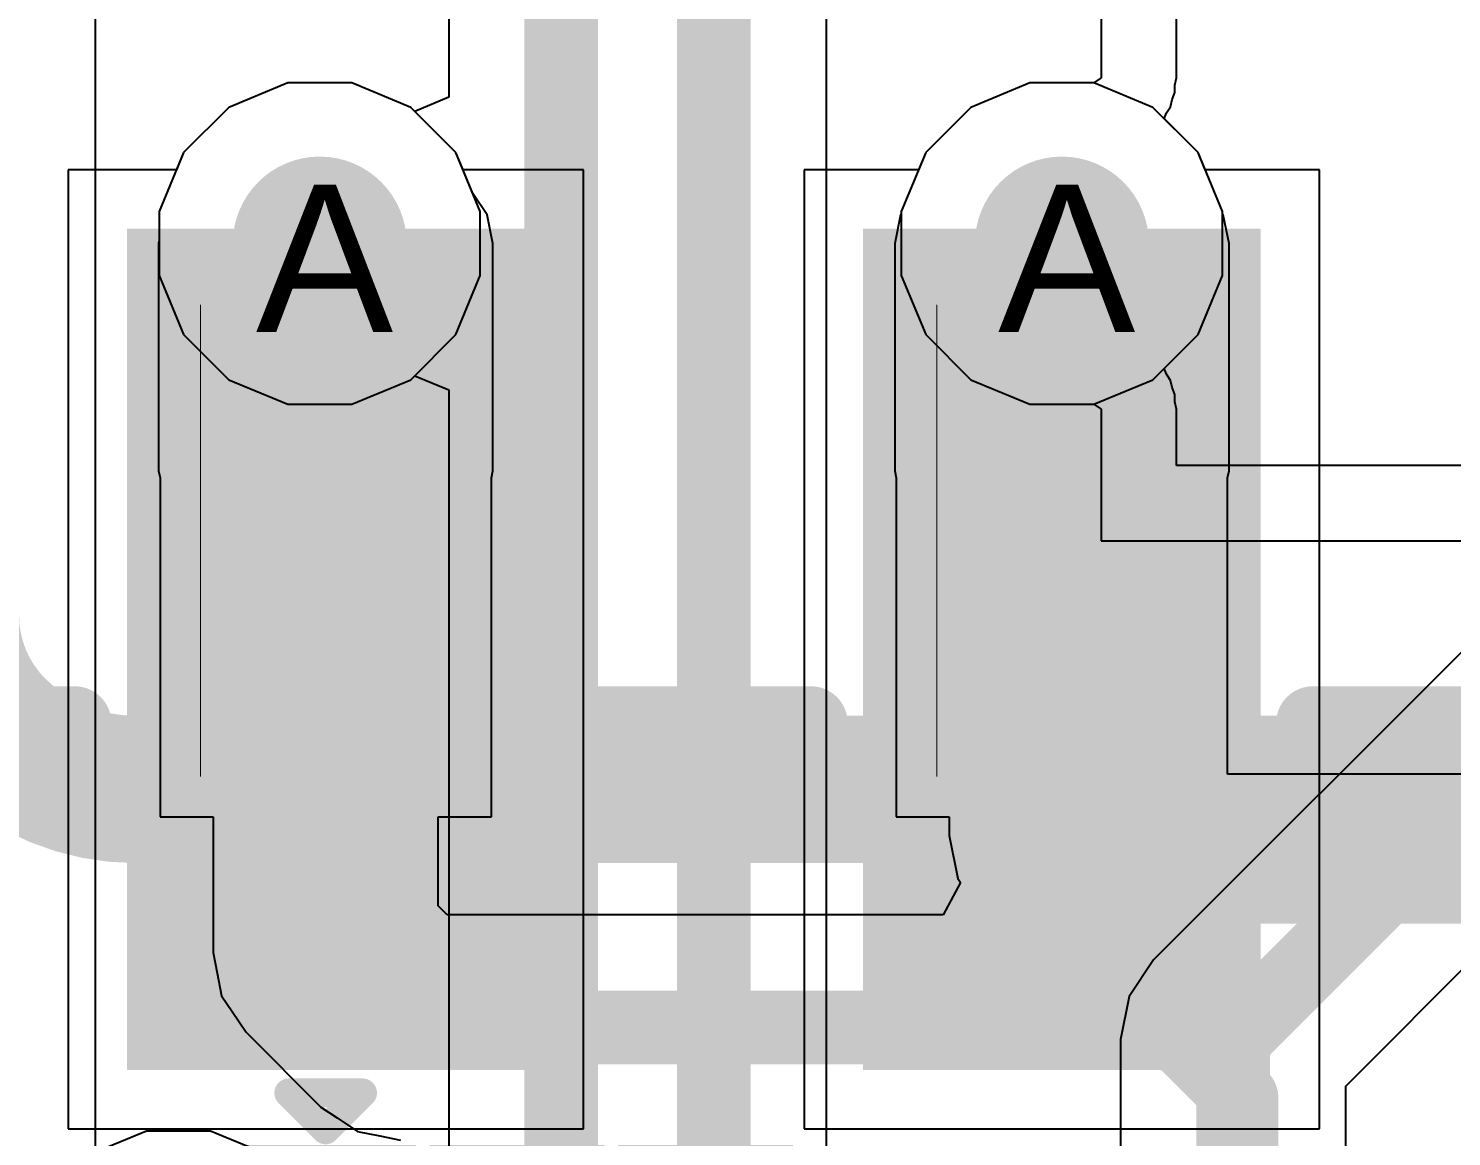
# Model space of a CAD drawing. Header units: inches. Extents: x 0 to 5271, y 0 to 5417.
# Drawn here: x 74.641 to 79.551, y 6.2 to 10.022 of the extents above; entities that cross this region are included whole.
import ezdxf

# ---------------------------------------------------------------- set-up
doc = ezdxf.new("R2010")
doc.units = ezdxf.units.IN
for name, color, linetype in [('Bottom Layer', 5, 'Continuous'), ('Bottom Overlay', 54, 'Continuous'), ('Bottom Paste', 16, 'Continuous'), ('Bottom Solder', 6, 'Continuous'), ('Drill Drawing', 1, 'Continuous'), ('L2_GND1', 16, 'Continuous'), ('L3_SIG1', 76, 'Continuous'), ('L4_PWR', 90, 'Continuous'), ('L5_GND2', 156, 'Continuous'), ('L6_SIG2', 130, 'Continuous'), ('L7_GND3', 216, 'Continuous'), ('Top Layer', 1, 'Continuous'), ('Top Overlay', 2, 'Continuous'), ('Top Paste', 8, 'Continuous'), ('Top Solder', 216, 'Continuous'), ('Via Holes', 16, 'Continuous')]:
    doc.layers.add(name, color=color, linetype=linetype)
doc.styles.add('Arial', font='', dxfattribs={"height": 0.2})
doc.styles.get('Arial').set_extended_font_data('Arial')

# ---------------------------------------------------------------- blocks, each defined once
blk = doc.blocks.new('PZ254_2_10_S_169')
at = {"layer": 'Top Layer'}
for points in [[(3.175, -1.4), (4.445, -1.4), (4.445, -4.2), (3.175, -4.2)], [(5.715, -1.4), (6.985, -1.4), (6.985, -4.2), (5.715, -4.2)]]:
    blk.add_hatch(color=1, dxfattribs=at).paths.add_polyline_path(points)
at = {"layer": 'Top Paste'}
for points in [[(3.175, -1.4), (4.445, -1.4), (4.445, -4.2), (3.175, -4.2)], [(5.715, -1.4), (6.985, -1.4), (6.985, -4.2), (5.715, -4.2)]]:
    blk.add_hatch(color=8, dxfattribs=at).paths.add_polyline_path(points)
at = {"layer": 'Top Solder'}
for points in [[(3.1242, -1.3492), (4.4958, -1.3492), (4.4958, -4.2508), (3.1242, -4.2508)], [(5.6642, -1.3492), (7.0358, -1.3492), (7.0358, -4.2508), (5.6642, -4.2508)]]:
    blk.add_hatch(color=216, dxfattribs=at).paths.add_polyline_path(points)
at = {"layer": 'Top Overlay'}
for points in [[(2.9439, -2.5459, 0.254, 0.254, 0), (2.1361, -2.5459, 0.254, 0.254, 0)], [(5.4839, -2.5459, 0.254, 0.254, 0), (4.6761, -2.5459, 0.254, 0.254, 0)], [(8.0239, -2.5459, 0.254, 0.254, 0), (7.2161, -2.5459, 0.254, 0.254, 0)]]:
    blk.add_lwpolyline(points, format="xyseb", dxfattribs=at)
for points in [[(2.8804, -2.5459, 0.127, 0.127, 1), (3.0074, -2.5459, 0.127, 0.127, 1)], [(4.6126, -2.5459, 0.127, 0.127, 1), (4.7396, -2.5459, 0.127, 0.127, 1)], [(5.4204, -2.5459, 0.127, 0.127, 1), (5.5474, -2.5459, 0.127, 0.127, 1)], [(7.1526, -2.5459, 0.127, 0.127, 1), (7.2796, -2.5459, 0.127, 0.127, 1)]]:
    blk.add_lwpolyline(points, format="xyseb", close=True, dxfattribs=at)
blk = doc.blocks.new('SOT_363_B_170')
at = {"layer": 'Bottom Layer'}
for points in [[(-1.37, 0.45), (-1.37, 0.85), (-0.57, 0.85), (-0.57, 0.45)], [(0.57, 0.45), (0.57, 0.85), (1.37, 0.85), (1.37, 0.45)], [(-1.37, -0.2), (-1.37, 0.2), (-0.57, 0.2), (-0.57, -0.2)], [(0.57, -0.2), (0.57, 0.2), (1.37, 0.2), (1.37, -0.2)], [(-1.37, -0.85), (-1.37, -0.45), (-0.57, -0.45), (-0.57, -0.85)], [(0.57, -0.85), (0.57, -0.45), (1.37, -0.45), (1.37, -0.85)]]:
    blk.add_hatch(color=5, dxfattribs=at).paths.add_polyline_path(points)
at = {"layer": 'Bottom Paste'}
for points in [[(-1.37, 0.45), (-1.37, 0.85), (-0.57, 0.85), (-0.57, 0.45)], [(0.57, 0.45), (0.57, 0.85), (1.37, 0.85), (1.37, 0.45)], [(-1.37, -0.2), (-1.37, 0.2), (-0.57, 0.2), (-0.57, -0.2)], [(0.57, -0.2), (0.57, 0.2), (1.37, 0.2), (1.37, -0.2)], [(-1.37, -0.85), (-1.37, -0.45), (-0.57, -0.45), (-0.57, -0.85)], [(0.57, -0.85), (0.57, -0.45), (1.37, -0.45), (1.37, -0.85)]]:
    blk.add_hatch(color=16, dxfattribs=at).paths.add_polyline_path(points)
at = {"layer": 'Bottom Solder'}
for points in [[(-1.4716, 0.3484), (-1.4716, 0.9516), (-0.4684, 0.9516), (-0.4684, 0.3484)], [(0.4684, 0.3484), (0.4684, 0.9516), (1.4716, 0.9516), (1.4716, 0.3484)], [(-1.4716, -0.3016), (-1.4716, 0.3016), (-0.4684, 0.3016), (-0.4684, -0.3016)], [(0.4684, -0.3016), (0.4684, 0.3016), (1.4716, 0.3016), (1.4716, -0.3016)], [(-1.4716, -0.9516), (-1.4716, -0.3484), (-0.4684, -0.3484), (-0.4684, -0.9516)], [(0.4684, -0.9516), (0.4684, -0.3484), (1.4716, -0.3484), (1.4716, -0.9516)]]:
    blk.add_hatch(color=6, dxfattribs=at).paths.add_polyline_path(points)
at = {"layer": 'Bottom Overlay'}
for points in [[(0.508, 1.0922, 0.127, 0.127, 0), (-0.6604, 1.0922, 0.127, 0.127, 0)], [(-1.651, -0.7874, 0.1, 0.1, 0), (-1.651, -0.5334, 0.1, 0.1, 0)], [(-1.524, -0.6604, 0.1, 0.1, 0), (-1.651, -0.5334, 0.1, 0.1, 0)], [(-1.651, -0.7874, 0.1, 0.1, 0), (-1.524, -0.6604, 0.1, 0.1, 0)], [(0.508, -1.0922, 0.127, 0.127, 0), (-0.6604, -1.0922, 0.127, 0.127, 0)]]:
    blk.add_lwpolyline(points, format="xyseb", dxfattribs=at)
for points in [[(-0.6922, 1.0922, 0.0635, 0.0635, 1), (-0.6287, 1.0922, 0.0635, 0.0635, 1)], [(0.4762, 1.0922, 0.0635, 0.0635, 1), (0.5397, 1.0922, 0.0635, 0.0635, 1)], [(-1.676, -0.5334, 0.05, 0.05, 1), (-1.626, -0.5334, 0.05, 0.05, 1)], [(-1.676, -0.5334, 0.05, 0.05, 1), (-1.626, -0.5334, 0.05, 0.05, 1)], [(-1.549, -0.6604, 0.05, 0.05, 1), (-1.499, -0.6604, 0.05, 0.05, 1)], [(-1.549, -0.6604, 0.05, 0.05, 1), (-1.499, -0.6604, 0.05, 0.05, 1)], [(-1.676, -0.7874, 0.05, 0.05, 1), (-1.626, -0.7874, 0.05, 0.05, 1)], [(-1.676, -0.7874, 0.05, 0.05, 1), (-1.626, -0.7874, 0.05, 0.05, 1)], [(-0.6922, -1.0922, 0.0635, 0.0635, 1), (-0.6287, -1.0922, 0.0635, 0.0635, 1)], [(0.4762, -1.0922, 0.0635, 0.0635, 1), (0.5397, -1.0922, 0.0635, 0.0635, 1)]]:
    blk.add_lwpolyline(points, format="xyseb", close=True, dxfattribs=at)
blk = doc.blocks.new('R___0402_B_365')
at = {"layer": 'Bottom Layer'}
for points in [[(-0.2413, 0.3175), (-0.2413, -0.3175), (-0.6985, -0.3175), (-0.6985, 0.3175)], [(0.6985, 0.3175), (0.6985, -0.3175), (0.2413, -0.3175), (0.2413, 0.3175)]]:
    blk.add_hatch(color=5, dxfattribs=at).paths.add_polyline_path(points)
at = {"layer": 'Bottom Paste'}
for points in [[(-0.2413, 0.3175), (-0.2413, -0.3175), (-0.6985, -0.3175), (-0.6985, 0.3175)], [(0.6985, 0.3175), (0.6985, -0.3175), (0.2413, -0.3175), (0.2413, 0.3175)]]:
    blk.add_hatch(color=16, dxfattribs=at).paths.add_polyline_path(points)
at = {"layer": 'Bottom Solder'}
for points in [[(-0.1863, 0.3725), (-0.1863, -0.3725), (-0.7535, -0.3725), (-0.7535, 0.3725)], [(0.7535, 0.3725), (0.7535, -0.3725), (0.1863, -0.3725), (0.1863, 0.3725)]]:
    blk.add_hatch(color=6, dxfattribs=at).paths.add_polyline_path(points)
at = {"layer": 'Bottom Overlay'}
for points in [[(-0.7874, 0.4064, 0.127, 0.127, 0), (0.7874, 0.4064, 0.127, 0.127, 0)], [(-0.7874, 0.4064, 0.127, 0.127, 0), (-0.7874, -0.4064, 0.127, 0.127, 0)], [(0.7874, 0.4064, 0.127, 0.127, 0), (0.7874, -0.4064, 0.127, 0.127, 0)], [(-0.8128, 0.4318, 0.00323, 0.00323, 0), (0.8128, 0.4318, 0.00323, 0.00323, 0)], [(-0.7874, -0.4064, 0.127, 0.127, 0), (0.7874, -0.4064, 0.127, 0.127, 0)]]:
    blk.add_lwpolyline(points, format="xyseb", dxfattribs=at)
for points in [[(-0.8192, 0.4064, 0.0635, 0.0635, 1), (-0.7557, 0.4064, 0.0635, 0.0635, 1)], [(-0.8192, 0.4064, 0.0635, 0.0635, 1), (-0.7557, 0.4064, 0.0635, 0.0635, 1)], [(0.7556, 0.4064, 0.0635, 0.0635, 1), (0.8191, 0.4064, 0.0635, 0.0635, 1)], [(0.7556, 0.4064, 0.0635, 0.0635, 1), (0.8191, 0.4064, 0.0635, 0.0635, 1)], [(-0.8136, 0.4318, 0.00161, 0.00161, 1), (-0.812, 0.4318, 0.00161, 0.00161, 1)], [(0.812, 0.4318, 0.00161, 0.00161, 1), (0.8136, 0.4318, 0.00161, 0.00161, 1)], [(-0.8192, -0.4064, 0.0635, 0.0635, 1), (-0.7557, -0.4064, 0.0635, 0.0635, 1)], [(-0.8192, -0.4064, 0.0635, 0.0635, 1), (-0.7557, -0.4064, 0.0635, 0.0635, 1)], [(0.7556, -0.4064, 0.0635, 0.0635, 1), (0.8191, -0.4064, 0.0635, 0.0635, 1)], [(0.7556, -0.4064, 0.0635, 0.0635, 1), (0.8191, -0.4064, 0.0635, 0.0635, 1)]]:
    blk.add_lwpolyline(points, format="xyseb", close=True, dxfattribs=at)
blk = doc.blocks.new('R___0402_B_367')
at = {"layer": 'Bottom Layer'}
for points in [[(-0.2413, 0.3175), (-0.2413, -0.3175), (-0.6985, -0.3175), (-0.6985, 0.3175)], [(0.6985, 0.3175), (0.6985, -0.3175), (0.2413, -0.3175), (0.2413, 0.3175)]]:
    blk.add_hatch(color=5, dxfattribs=at).paths.add_polyline_path(points)
at = {"layer": 'Bottom Paste'}
for points in [[(-0.2413, 0.3175), (-0.2413, -0.3175), (-0.6985, -0.3175), (-0.6985, 0.3175)], [(0.6985, 0.3175), (0.6985, -0.3175), (0.2413, -0.3175), (0.2413, 0.3175)]]:
    blk.add_hatch(color=16, dxfattribs=at).paths.add_polyline_path(points)
at = {"layer": 'Bottom Solder'}
for points in [[(-0.1863, 0.3725), (-0.1863, -0.3725), (-0.7535, -0.3725), (-0.7535, 0.3725)], [(0.7535, 0.3725), (0.7535, -0.3725), (0.1863, -0.3725), (0.1863, 0.3725)]]:
    blk.add_hatch(color=6, dxfattribs=at).paths.add_polyline_path(points)
at = {"layer": 'Bottom Overlay'}
for points in [[(-0.7874, 0.4064, 0.127, 0.127, 0), (-0.7874, -0.4064, 0.127, 0.127, 0)], [(-0.7874, 0.4064, 0.127, 0.127, 0), (0.7874, 0.4064, 0.127, 0.127, 0)], [(0.7874, 0.4064, 0.127, 0.127, 0), (0.7874, -0.4064, 0.127, 0.127, 0)], [(-0.8128, 0.4318, 0.00323, 0.00323, 0), (0.8128, 0.4318, 0.00323, 0.00323, 0)], [(-0.7874, -0.4064, 0.127, 0.127, 0), (0.7874, -0.4064, 0.127, 0.127, 0)]]:
    blk.add_lwpolyline(points, format="xyseb", dxfattribs=at)
for points in [[(-0.8192, 0.4064, 0.0635, 0.0635, 1), (-0.7557, 0.4064, 0.0635, 0.0635, 1)], [(-0.8192, 0.4064, 0.0635, 0.0635, 1), (-0.7557, 0.4064, 0.0635, 0.0635, 1)], [(0.7556, 0.4064, 0.0635, 0.0635, 1), (0.8191, 0.4064, 0.0635, 0.0635, 1)], [(0.7556, 0.4064, 0.0635, 0.0635, 1), (0.8191, 0.4064, 0.0635, 0.0635, 1)], [(-0.8136, 0.4318, 0.00161, 0.00161, 1), (-0.812, 0.4318, 0.00161, 0.00161, 1)], [(0.812, 0.4318, 0.00161, 0.00161, 1), (0.8136, 0.4318, 0.00161, 0.00161, 1)], [(-0.8192, -0.4064, 0.0635, 0.0635, 1), (-0.7557, -0.4064, 0.0635, 0.0635, 1)], [(-0.8192, -0.4064, 0.0635, 0.0635, 1), (-0.7557, -0.4064, 0.0635, 0.0635, 1)], [(0.7556, -0.4064, 0.0635, 0.0635, 1), (0.8191, -0.4064, 0.0635, 0.0635, 1)], [(0.7556, -0.4064, 0.0635, 0.0635, 1), (0.8191, -0.4064, 0.0635, 0.0635, 1)]]:
    blk.add_lwpolyline(points, format="xyseb", close=True, dxfattribs=at)

msp = doc.modelspace()

# ---------------------------------------------------------------- hatches: boundary and pattern name
at = {"layer": 'Bottom Layer'}
h = msp.add_hatch(color=5, dxfattribs=at)
edge = h.paths.add_edge_path()
edge.add_arc((75.6461, 9.28), 0.3, 0, 360)
h = msp.add_hatch(color=5, dxfattribs=at)
edge = h.paths.add_edge_path()
edge.add_arc((78.2066, 9.28), 0.3, 0, 360)
for points in [[(75.3491, 8.4963), (75.9841, 8.4963), (75.9841, 9.28), (75.3491, 9.28)], [(77.8891, 8.4963), (78.5241, 8.4963), (78.5241, 9.28), (77.8891, 9.28)]]:
    msp.add_hatch(color=5, dxfattribs=at).paths.add_polyline_path(points)
at = {"layer": 'L2_GND1'}
h = msp.add_hatch(color=16, dxfattribs=at)
edge = h.paths.add_edge_path()
edge.add_arc((75.6461, 9.28), 0.3, 0, 360)
h = msp.add_hatch(color=16, dxfattribs=at)
edge = h.paths.add_edge_path()
edge.add_arc((78.2066, 9.28), 0.3, 0, 360)
at = {"layer": 'L3_SIG1'}
h = msp.add_hatch(color=76, dxfattribs=at)
edge = h.paths.add_edge_path()
edge.add_arc((75.6461, 9.28), 0.3, 0, 360)
h = msp.add_hatch(color=76, dxfattribs=at)
edge = h.paths.add_edge_path()
edge.add_arc((78.2066, 9.28), 0.3, 0, 360)
at = {"layer": 'L4_PWR'}
h = msp.add_hatch(color=90, dxfattribs=at)
edge = h.paths.add_edge_path()
edge.add_arc((75.6461, 9.28), 0.3, 0, 360)
h = msp.add_hatch(color=90, dxfattribs=at)
edge = h.paths.add_edge_path()
edge.add_arc((78.2066, 9.28), 0.3, 0, 360)
at = {"layer": 'L5_GND2'}
h = msp.add_hatch(color=156, dxfattribs=at)
edge = h.paths.add_edge_path()
edge.add_arc((75.6461, 9.28), 0.3, 0, 360)
h = msp.add_hatch(color=156, dxfattribs=at)
edge = h.paths.add_edge_path()
edge.add_arc((78.2066, 9.28), 0.3, 0, 360)
at = {"layer": 'L6_SIG2'}
h = msp.add_hatch(color=130, dxfattribs=at)
edge = h.paths.add_edge_path()
edge.add_arc((75.6461, 9.28), 0.3, 0, 360)
h = msp.add_hatch(color=130, dxfattribs=at)
edge = h.paths.add_edge_path()
edge.add_arc((78.2066, 9.28), 0.3, 0, 360)
at = {"layer": 'L7_GND3'}
h = msp.add_hatch(color=216, dxfattribs=at)
edge = h.paths.add_edge_path()
edge.add_arc((75.6461, 9.28), 0.3, 0, 360)
h = msp.add_hatch(color=216, dxfattribs=at)
edge = h.paths.add_edge_path()
edge.add_arc((78.2066, 9.28), 0.3, 0, 360)
at = {"layer": 'Top Layer'}
h = msp.add_hatch(color=1, dxfattribs=at)
edge = h.paths.add_edge_path()
edge.add_arc((75.6461, 9.28), 0.3, 0, 360)
h = msp.add_hatch(color=1, dxfattribs=at)
edge = h.paths.add_edge_path()
edge.add_arc((78.2066, 9.28), 0.3, 0, 360)
at = {"layer": 'Via Holes'}
h = msp.add_hatch(color=7, dxfattribs=at)
edge = h.paths.add_edge_path()
edge.add_arc((75.6461, 9.28), 0.15, 0, 360)
h = msp.add_hatch(color=7, dxfattribs=at)
edge = h.paths.add_edge_path()
edge.add_arc((78.2066, 9.28), 0.15, 0, 360)

# ---------------------------------------------------------------- linework, layer by layer
at = {"layer": 'Bottom Layer'}
for p, q in [((74.8727, 1.4138), (74.8727, 10.7793)), ((75.5359, 9.834), (75.3323, 9.7497)), ((75.7563, 9.834), (75.5359, 9.834)), ((75.9599, 9.7497), (75.7563, 9.834)), ((78.0964, 9.834), (77.8928, 9.7497)), ((78.3168, 9.834), (78.0964, 9.834)), ((78.5204, 9.7497), (78.3168, 9.834)), ((75.3323, 9.7497), (75.1765, 9.5938)), ((76.1158, 9.5938), (75.9599, 9.7497)), ((77.8928, 9.7497), (77.7369, 9.5938)), ((78.6763, 9.5938), (78.5204, 9.7497)), ((75.1765, 9.5938), (75.0921, 9.3902)), ((76.1743, 9.4525), (76.1158, 9.5938)), ((77.7369, 9.5938), (77.6526, 9.3902)), ((78.7606, 9.3902), (78.6763, 9.5938)), ((76.2234, 9.3791), (76.1743, 9.4525)), ((75.0921, 9.3902), (75.0921, 9.2901)), ((76.2431, 9.28), (76.2234, 9.3791)), ((77.6498, 9.3791), (77.6301, 9.28)), ((77.6526, 9.3832), (77.6498, 9.3791)), ((77.6526, 9.3902), (77.6526, 9.3832)), ((78.7606, 9.3832), (78.7606, 9.3902)), ((78.7634, 9.3791), (78.7606, 9.3832)), ((78.7831, 9.28), (78.7634, 9.3791)), ((75.0921, 9.2901), (75.0901, 9.28)), ((75.0901, 9.28), (75.0901, 8.4963)), ((76.2431, 8.4963), (76.2431, 9.28)), ((77.6301, 9.28), (77.6301, 8.4963)), ((78.7831, 8.4963), (78.7831, 9.28)), ((75.0901, 8.4963), (75.0951, 8.4713)), ((76.2381, 8.4713), (76.2431, 8.4963)), ((77.6301, 8.4963), (77.6351, 8.4713)), ((78.7781, 8.4713), (78.7831, 8.4963)), ((75.0951, 8.4713), (75.0951, 7.3025)), ((76.2381, 7.3025), (76.2381, 8.4713)), ((77.6351, 8.4713), (77.6351, 7.3025)), ((78.7781, 7.4497), (78.7781, 8.4713)), ((79.7805, 7.4497), (78.7781, 7.4497)), ((75.0951, 7.3025), (75.2781, 7.3025)), ((75.2781, 7.3025), (75.2781, 6.8342)), ((76.0551, 6.9951), (76.0551, 7.3025)), ((76.0551, 7.3025), (76.2381, 7.3025)), ((77.6351, 7.3025), (77.8181, 7.3025)), ((77.8181, 7.3025), (77.8181, 7.238)), ((77.8181, 7.238), (77.8477, 7.0893)), ((77.8563, 7.0764), (77.7965, 6.9644)), ((77.8477, 7.0893), (77.8563, 7.0764)), ((76.0857, 6.9644), (76.0551, 6.9951)), ((77.7965, 6.9644), (76.0857, 6.9644)), ((75.2781, 6.8342), (75.2924, 6.7627)), ((75.2924, 6.7627), (75.3077, 6.6856)), ((75.3077, 6.6856), (75.3077, 6.6856)), ((75.3077, 6.6856), (75.3077, 6.6856)), ((75.3077, 6.6856), (75.3445, 6.6305)), ((75.3445, 6.6305), (75.3919, 6.5596)), ((75.3919, 6.5596), (75.6501, 6.3013)), ((75.6501, 6.3013), (75.6501, 6.3013)), ((75.6501, 6.3013), (75.6501, 6.3013)), ((75.6501, 6.3013), (75.7057, 6.2641)), ((75.7057, 6.2641), (75.7761, 6.2171)), ((75.7761, 6.2171), (75.7761, 6.2171)), ((75.7761, 6.2171), (75.7762, 6.2171)), ((75.7762, 6.2171), (75.8532, 6.2017)), ((75.8532, 6.2017), (75.9248, 6.1875))]:
    msp.add_line(p, q, dxfattribs=at)
for points in [[(75.6666, 6.8342, 0.254, 0.254, 0), (75.6666, 7.7851, 0.254, 0.254, 0)], [(78.2066, 7.238, 0.254, 0.254, 0), (78.2066, 7.7851, 0.254, 0.254, 0)], [(78.2066, 7.238, 0.254, 0.254, 0), (78.3834, 7.0612, 0.254, 0.254, 0)], [(78.3834, 7.0612, 0.254, 0.254, 0), (79.7805, 7.0612, 0.254, 0.254, 0)], [(75.6666, 6.8342, 0.254, 0.254, 0), (75.9248, 6.576, 0.254, 0.254, 0)], [(75.9248, 6.576, 0.254, 0.254, 0), (78.5824, 6.576, 0.254, 0.254, 0)], [(78.5824, 6.576, 0.254, 0.254, 0), (78.8266, 6.3318, 0.254, 0.254, 0)], [(78.8266, 5.6444, 0.254, 0.254, 0), (78.8266, 6.3318, 0.254, 0.254, 0)]]:
    msp.add_lwpolyline(points, format="xyseb", dxfattribs=at)
for points in [[(75.6031, 7.7851, 0.127, 0.127, 1), (75.7301, 7.7851, 0.127, 0.127, 1)], [(78.1431, 7.7851, 0.127, 0.127, 1), (78.2701, 7.7851, 0.127, 0.127, 1)], [(78.1431, 7.238, 0.127, 0.127, 1), (78.2701, 7.238, 0.127, 0.127, 1)], [(78.1431, 7.238, 0.127, 0.127, 1), (78.2701, 7.238, 0.127, 0.127, 1)], [(78.3199, 7.0612, 0.127, 0.127, 1), (78.4469, 7.0612, 0.127, 0.127, 1)], [(78.3199, 7.0612, 0.127, 0.127, 1), (78.4469, 7.0612, 0.127, 0.127, 1)], [(75.6031, 6.8342, 0.127, 0.127, 1), (75.7301, 6.8342, 0.127, 0.127, 1)], [(75.6031, 6.8342, 0.127, 0.127, 1), (75.7301, 6.8342, 0.127, 0.127, 1)], [(75.8613, 6.576, 0.127, 0.127, 1), (75.9883, 6.576, 0.127, 0.127, 1)], [(75.8613, 6.576, 0.127, 0.127, 1), (75.9883, 6.576, 0.127, 0.127, 1)], [(78.5189, 6.576, 0.127, 0.127, 1), (78.6459, 6.576, 0.127, 0.127, 1)], [(78.5189, 6.576, 0.127, 0.127, 1), (78.6459, 6.576, 0.127, 0.127, 1)], [(78.7631, 6.3318, 0.127, 0.127, 1), (78.8901, 6.3318, 0.127, 0.127, 1)], [(78.7631, 6.3318, 0.127, 0.127, 1), (78.8901, 6.3318, 0.127, 0.127, 1)]]:
    msp.add_lwpolyline(points, format="xyseb", close=True, dxfattribs=at)
at = {"layer": 'L2_GND1'}
for p, q in [((75.5359, 9.834), (75.3323, 9.7497)), ((75.7563, 9.834), (75.5359, 9.834)), ((75.9599, 9.7497), (75.7563, 9.834)), ((78.0964, 9.834), (77.8928, 9.7497)), ((78.3168, 9.834), (78.0964, 9.834)), ((78.5204, 9.7497), (78.3168, 9.834)), ((75.3323, 9.7497), (75.1765, 9.5938)), ((76.1158, 9.5938), (75.9599, 9.7497)), ((77.8928, 9.7497), (77.7369, 9.5938)), ((78.6763, 9.5938), (78.5204, 9.7497)), ((75.1765, 9.5938), (75.0921, 9.3902)), ((76.2001, 9.3902), (76.1158, 9.5938)), ((77.7369, 9.5938), (77.6526, 9.3902)), ((78.7606, 9.3902), (78.6763, 9.5938)), ((75.0921, 9.3902), (75.0921, 9.1698)), ((76.2001, 9.1698), (76.2001, 9.3902)), ((77.6526, 9.3902), (77.6526, 9.1698)), ((78.7606, 9.1698), (78.7606, 9.3902)), ((75.0921, 9.1698), (75.1765, 8.9662)), ((76.1158, 8.9662), (76.2001, 9.1698)), ((77.6526, 9.1698), (77.7369, 8.9662)), ((78.6763, 8.9662), (78.7606, 9.1698)), ((75.1765, 8.9662), (75.3323, 8.8103)), ((75.9599, 8.8103), (76.1158, 8.9662)), ((77.7369, 8.9662), (77.8928, 8.8103)), ((78.5204, 8.8103), (78.6763, 8.9662)), ((75.3323, 8.8103), (75.5359, 8.726)), ((75.7563, 8.726), (75.9599, 8.8103)), ((77.8928, 8.8103), (78.0964, 8.726)), ((78.3168, 8.726), (78.5204, 8.8103)), ((75.5359, 8.726), (75.7563, 8.726)), ((78.0964, 8.726), (78.3168, 8.726))]:
    msp.add_line(p, q, dxfattribs=at)
at = {"layer": 'L3_SIG1'}
for p, q in [((75.5359, 9.834), (75.3323, 9.7497)), ((75.7563, 9.834), (75.5359, 9.834)), ((75.9599, 9.7497), (75.7563, 9.834)), ((78.0964, 9.834), (77.8928, 9.7497)), ((78.3168, 9.834), (78.0964, 9.834)), ((78.5204, 9.7497), (78.3168, 9.834)), ((75.3323, 9.7497), (75.1765, 9.5938)), ((76.1158, 9.5938), (75.9599, 9.7497)), ((77.8928, 9.7497), (77.7369, 9.5938)), ((78.6763, 9.5938), (78.5204, 9.7497)), ((75.1765, 9.5938), (75.0921, 9.3902)), ((76.2001, 9.3902), (76.1158, 9.5938)), ((77.7369, 9.5938), (77.6526, 9.3902)), ((78.7606, 9.3902), (78.6763, 9.5938)), ((75.0921, 9.3902), (75.0921, 9.1698)), ((76.2001, 9.1698), (76.2001, 9.3902)), ((77.6526, 9.3902), (77.6526, 9.1698)), ((78.7606, 9.1698), (78.7606, 9.3902)), ((75.0921, 9.1698), (75.1765, 8.9662)), ((76.1158, 8.9662), (76.2001, 9.1698)), ((77.6526, 9.1698), (77.7369, 8.9662)), ((78.6763, 8.9662), (78.7606, 9.1698)), ((75.1765, 8.9662), (75.3323, 8.8103)), ((75.9599, 8.8103), (76.1158, 8.9662)), ((77.7369, 8.9662), (77.8928, 8.8103)), ((78.5204, 8.8103), (78.6763, 8.9662)), ((75.3323, 8.8103), (75.5359, 8.726)), ((75.7563, 8.726), (75.9599, 8.8103)), ((77.8928, 8.8103), (78.0964, 8.726)), ((78.3168, 8.726), (78.5204, 8.8103)), ((75.5359, 8.726), (75.7563, 8.726)), ((78.0964, 8.726), (78.3168, 8.726))]:
    msp.add_line(p, q, dxfattribs=at)
at = {"layer": 'L4_PWR'}
for p, q in [((78.3425, 13.6475), (78.3425, 9.8512)), ((78.6015, 9.8512), (78.6015, 13.6475)), ((75.5359, 9.834), (75.3323, 9.7497)), ((75.7563, 9.834), (75.5359, 9.834)), ((75.9599, 9.7497), (75.7563, 9.834)), ((78.0964, 9.834), (77.8928, 9.7497)), ((78.3168, 9.834), (78.0964, 9.834)), ((78.3425, 9.8512), (78.3168, 9.834)), ((78.5965, 9.8262), (78.6015, 9.8512)), ((78.5965, 9.8007), (78.5965, 9.8262)), ((78.5818, 9.7521), (78.5867, 9.7771)), ((78.5867, 9.7771), (78.5965, 9.8007)), ((75.3323, 9.7497), (75.1765, 9.5938)), ((76.1158, 9.5938), (75.9599, 9.7497)), ((77.8928, 9.7497), (77.7369, 9.5938)), ((78.5593, 9.7108), (78.5676, 9.7309)), ((78.5676, 9.7309), (78.5818, 9.7521)), ((78.6763, 9.5938), (78.5593, 9.7108)), ((75.1765, 9.5938), (75.0921, 9.3902)), ((76.2001, 9.3902), (76.1158, 9.5938)), ((77.7369, 9.5938), (77.6526, 9.3902)), ((78.7606, 9.3902), (78.6763, 9.5938)), ((75.0921, 9.3902), (75.0921, 9.1698)), ((76.2001, 9.1698), (76.2001, 9.3902)), ((77.6526, 9.3902), (77.6526, 9.1698)), ((78.7606, 9.1698), (78.7606, 9.3902)), ((75.0921, 9.1698), (75.1765, 8.9662)), ((76.1158, 8.9662), (76.2001, 9.1698)), ((77.6526, 9.1698), (77.7369, 8.9662)), ((78.6763, 8.9662), (78.7606, 9.1698)), ((75.1765, 8.9662), (75.3323, 8.8103)), ((75.9599, 8.8103), (76.1158, 8.9662)), ((77.7369, 8.9662), (77.8928, 8.8103)), ((78.5593, 8.8492), (78.6763, 8.9662)), ((78.5676, 8.8291), (78.5593, 8.8492)), ((75.3323, 8.8103), (75.5359, 8.726)), ((75.7563, 8.726), (75.9599, 8.8103)), ((77.8928, 8.8103), (78.0964, 8.726)), ((78.5818, 8.8079), (78.5676, 8.8291)), ((78.5867, 8.7829), (78.5818, 8.8079)), ((78.5965, 8.7593), (78.5867, 8.7829)), ((78.5965, 8.7338), (78.5965, 8.7593)), ((75.5359, 8.726), (75.7563, 8.726)), ((78.0964, 8.726), (78.3168, 8.726)), ((78.3168, 8.726), (78.3425, 8.7088)), ((78.3425, 8.7088), (78.3425, 8.255)), ((78.6015, 8.7088), (78.5965, 8.7338)), ((78.6015, 8.514), (78.6015, 8.7088)), ((97.378, 8.514), (78.6015, 8.514)), ((78.3425, 8.255), (97.378, 8.255)), ((75.0484, 6.2182), (74.8448, 6.1339)), ((75.2688, 6.2182), (75.0484, 6.2182)), ((75.4724, 6.1339), (75.2688, 6.2182))]:
    msp.add_line(p, q, dxfattribs=at)
for points in [[(74.5189, 7.6003, 0.508, 0.508, -0.198912), (74.3548, 7.9964, 0.508, 0.508, 0)], [(75.0095, 7.3971, 0.508, 0.508, -0.198912), (74.5189, 7.6003, 0.508, 0.508, 0)], [(75.0095, 7.397, 0.508, 0.508, 0), (96.9344, 7.397, 0.508, 0.508, 0)]]:
    msp.add_lwpolyline(points, format="xyseb", dxfattribs=at)
for points in [[(74.3919, 7.6003, 0.254, 0.254, 1), (74.6459, 7.6003, 0.254, 0.254, 1)], [(74.3919, 7.6003, 0.254, 0.254, 1), (74.6459, 7.6003, 0.254, 0.254, 1)], [(74.8825, 7.3971, 0.254, 0.254, 1), (75.1365, 7.3971, 0.254, 0.254, 1)], [(74.8825, 7.397, 0.254, 0.254, 1), (75.1365, 7.397, 0.254, 0.254, 1)]]:
    msp.add_lwpolyline(points, format="xyseb", close=True, dxfattribs=at)
at = {"layer": 'L5_GND2'}
for p, q in [((75.5359, 9.834), (75.3323, 9.7497)), ((75.7563, 9.834), (75.5359, 9.834)), ((75.9599, 9.7497), (75.7563, 9.834)), ((78.0964, 9.834), (77.8928, 9.7497)), ((78.3168, 9.834), (78.0964, 9.834)), ((78.5204, 9.7497), (78.3168, 9.834)), ((75.3323, 9.7497), (75.1765, 9.5938)), ((76.1158, 9.5938), (75.9599, 9.7497)), ((77.8928, 9.7497), (77.7369, 9.5938)), ((78.6763, 9.5938), (78.5204, 9.7497)), ((75.1765, 9.5938), (75.0921, 9.3902)), ((76.2001, 9.3902), (76.1158, 9.5938)), ((77.7369, 9.5938), (77.6526, 9.3902)), ((78.7606, 9.3902), (78.6763, 9.5938)), ((75.0921, 9.3902), (75.0921, 9.1698)), ((76.2001, 9.1698), (76.2001, 9.3902)), ((77.6526, 9.3902), (77.6526, 9.1698)), ((78.7606, 9.1698), (78.7606, 9.3902)), ((75.0921, 9.1698), (75.1765, 8.9662)), ((76.1158, 8.9662), (76.2001, 9.1698)), ((77.6526, 9.1698), (77.7369, 8.9662)), ((78.6763, 8.9662), (78.7606, 9.1698)), ((75.1765, 8.9662), (75.3323, 8.8103)), ((75.9599, 8.8103), (76.1158, 8.9662)), ((77.7369, 8.9662), (77.8928, 8.8103)), ((78.5204, 8.8103), (78.6763, 8.9662)), ((75.3323, 8.8103), (75.5359, 8.726)), ((75.7563, 8.726), (75.9599, 8.8103)), ((77.8928, 8.8103), (78.0964, 8.726)), ((78.3168, 8.726), (78.5204, 8.8103)), ((75.5359, 8.726), (75.7563, 8.726)), ((78.0964, 8.726), (78.3168, 8.726))]:
    msp.add_line(p, q, dxfattribs=at)
at = {"layer": 'L6_SIG2'}
for p, q in [((76.0909, 11.7402), (76.0909, 9.7846)), ((77.3945, 5.1862), (77.3945, 11.1607)), ((75.5359, 9.834), (75.3323, 9.7497)), ((75.7563, 9.834), (75.5359, 9.834)), ((75.9599, 9.7497), (75.7563, 9.834)), ((78.0964, 9.834), (77.8928, 9.7497)), ((78.3168, 9.834), (78.0964, 9.834)), ((78.5204, 9.7497), (78.3168, 9.834)), ((76.0909, 9.7846), (75.9736, 9.736)), ((75.3323, 9.7497), (75.1765, 9.5938)), ((75.9736, 9.736), (75.9599, 9.7497)), ((77.8928, 9.7497), (77.7369, 9.5938)), ((78.6763, 9.5938), (78.5204, 9.7497)), ((75.1765, 9.5938), (75.0921, 9.3902)), ((77.7369, 9.5938), (77.6526, 9.3902)), ((78.7606, 9.3902), (78.6763, 9.5938)), ((75.0921, 9.3902), (75.0921, 9.1698)), ((77.6526, 9.3902), (77.6526, 9.1698)), ((78.7606, 9.1698), (78.7606, 9.3902)), ((75.0921, 9.1698), (75.1765, 8.9662)), ((77.6526, 9.1698), (77.7369, 8.9662)), ((78.6763, 8.9662), (78.7606, 9.1698)), ((75.1765, 8.9662), (75.3323, 8.8103)), ((77.7369, 8.9662), (77.8928, 8.8103)), ((78.5204, 8.8103), (78.6763, 8.9662)), ((75.3323, 8.8103), (75.5359, 8.726)), ((75.7563, 8.726), (75.9599, 8.8103)), ((75.9599, 8.8103), (75.9736, 8.824)), ((75.9736, 8.824), (76.0909, 8.7754)), ((77.8928, 8.8103), (78.0964, 8.726)), ((78.3168, 8.726), (78.5204, 8.8103)), ((76.0909, 8.7754), (76.0909, 5.7835)), ((75.5359, 8.726), (75.7563, 8.726)), ((78.0964, 8.726), (78.3168, 8.726)), ((80.4286, 8.715), (78.523, 6.8093)), ((79.1861, 6.3737), (79.6498, 6.8374)), ((78.523, 6.8093), (78.4388, 6.6833)), ((78.4388, 6.6833), (78.4092, 6.5347)), ((78.4092, 6.5347), (78.4092, 4.9772)), ((79.1861, 4.9772), (79.1861, 6.3737))]:
    msp.add_line(p, q, dxfattribs=at)
for points in [[(78.7977, 6.5347, 0.254, 0.254, 0), (86.349, 14.086, 0.254, 0.254, 0)], [(76.4794, 5.6226, 0.254, 0.254, 0), (76.4794, 11.7402, 0.254, 0.254, 0)], [(77.006, 4.7912, 0.254, 0.254, 0), (77.006, 11.3216, 0.254, 0.254, 0)], [(78.7977, 4.5822, 0.254, 0.254, 0), (78.7977, 6.5347, 0.254, 0.254, 0)]]:
    msp.add_lwpolyline(points, format="xyseb", dxfattribs=at)
msp.add_lwpolyline([(78.7342, 6.5347, 0.127, 0.127, 1), (78.8612, 6.5347, 0.127, 0.127, 1)], format="xyseb", close=True, dxfattribs=at)
msp.add_lwpolyline([(78.7342, 6.5347, 0.127, 0.127, 1), (78.8612, 6.5347, 0.127, 0.127, 1)], format="xyseb", close=True, dxfattribs=at)
at = {"layer": 'L7_GND3'}
for p, q in [((75.5359, 9.834), (75.3323, 9.7497)), ((75.7563, 9.834), (75.5359, 9.834)), ((75.9599, 9.7497), (75.7563, 9.834)), ((78.0964, 9.834), (77.8928, 9.7497)), ((78.3168, 9.834), (78.0964, 9.834)), ((78.5204, 9.7497), (78.3168, 9.834)), ((75.3323, 9.7497), (75.1765, 9.5938)), ((76.1158, 9.5938), (75.9599, 9.7497)), ((77.8928, 9.7497), (77.7369, 9.5938)), ((78.6763, 9.5938), (78.5204, 9.7497)), ((75.1765, 9.5938), (75.0921, 9.3902)), ((76.2001, 9.3902), (76.1158, 9.5938)), ((77.7369, 9.5938), (77.6526, 9.3902)), ((78.7606, 9.3902), (78.6763, 9.5938)), ((75.0921, 9.3902), (75.0921, 9.1698)), ((76.2001, 9.1698), (76.2001, 9.3902)), ((77.6526, 9.3902), (77.6526, 9.1698)), ((78.7606, 9.1698), (78.7606, 9.3902)), ((75.0921, 9.1698), (75.1765, 8.9662)), ((76.1158, 8.9662), (76.2001, 9.1698)), ((77.6526, 9.1698), (77.7369, 8.9662)), ((78.6763, 8.9662), (78.7606, 9.1698)), ((75.1765, 8.9662), (75.3323, 8.8103)), ((75.9599, 8.8103), (76.1158, 8.9662)), ((77.7369, 8.9662), (77.8928, 8.8103)), ((78.5204, 8.8103), (78.6763, 8.9662)), ((75.3323, 8.8103), (75.5359, 8.726)), ((75.7563, 8.726), (75.9599, 8.8103)), ((77.8928, 8.8103), (78.0964, 8.726)), ((78.3168, 8.726), (78.5204, 8.8103)), ((75.5359, 8.726), (75.7563, 8.726)), ((78.0964, 8.726), (78.3168, 8.726))]:
    msp.add_line(p, q, dxfattribs=at)
at = {"layer": 'Top Layer'}
for p, q in [((75.5359, 9.834), (75.3323, 9.7497)), ((75.7563, 9.834), (75.5359, 9.834)), ((75.9599, 9.7497), (75.7563, 9.834)), ((78.0964, 9.834), (77.8928, 9.7497)), ((78.3168, 9.834), (78.0964, 9.834)), ((78.5204, 9.7497), (78.3168, 9.834)), ((75.3323, 9.7497), (75.1765, 9.5938)), ((76.1158, 9.5938), (75.9599, 9.7497)), ((77.8928, 9.7497), (77.7369, 9.5938)), ((78.6763, 9.5938), (78.5204, 9.7497)), ((75.1765, 9.5938), (75.1517, 9.534)), ((76.1406, 9.534), (76.1158, 9.5938)), ((77.7369, 9.5938), (77.7122, 9.534)), ((78.701, 9.534), (78.6763, 9.5938)), ((75.1517, 9.534), (74.7776, 9.534)), ((74.7776, 9.534), (74.7776, 6.226)), ((76.5556, 9.534), (76.1406, 9.534)), ((76.5556, 6.226), (76.5556, 9.534)), ((77.7122, 9.534), (77.3176, 9.534)), ((77.3176, 9.534), (77.3176, 6.226)), ((79.0956, 9.534), (78.701, 9.534)), ((79.0956, 6.226), (79.0956, 9.534)), ((74.7776, 6.226), (76.5556, 6.226)), ((77.3176, 6.226), (79.0956, 6.226))]:
    msp.add_line(p, q, dxfattribs=at)

# ---------------------------------------------------------------- block references
for name, p, rotation in [('PZ254_2_10_S_169', (82.0166, 5.08), 180), ('R___0402_B_365', (75.6666, 8.255), 90), ('R___0402_B_367', (78.2066, 8.255), 90), ('SOT_363_B_170', (76.327, 4.699), 270)]:
    msp.add_blockref(name, p, dxfattribs=dict(rotation=rotation))

# ---------------------------------------------------------------- texts
at = {"layer": 'Drill Drawing', "style": 'Arial'}
for p in [(75.426, 8.9753), (77.9865, 8.9753)]:
    msp.add_text('A', height=0.508, dxfattribs=at).set_placement(p)

doc.saveas('drawing.dxf')
